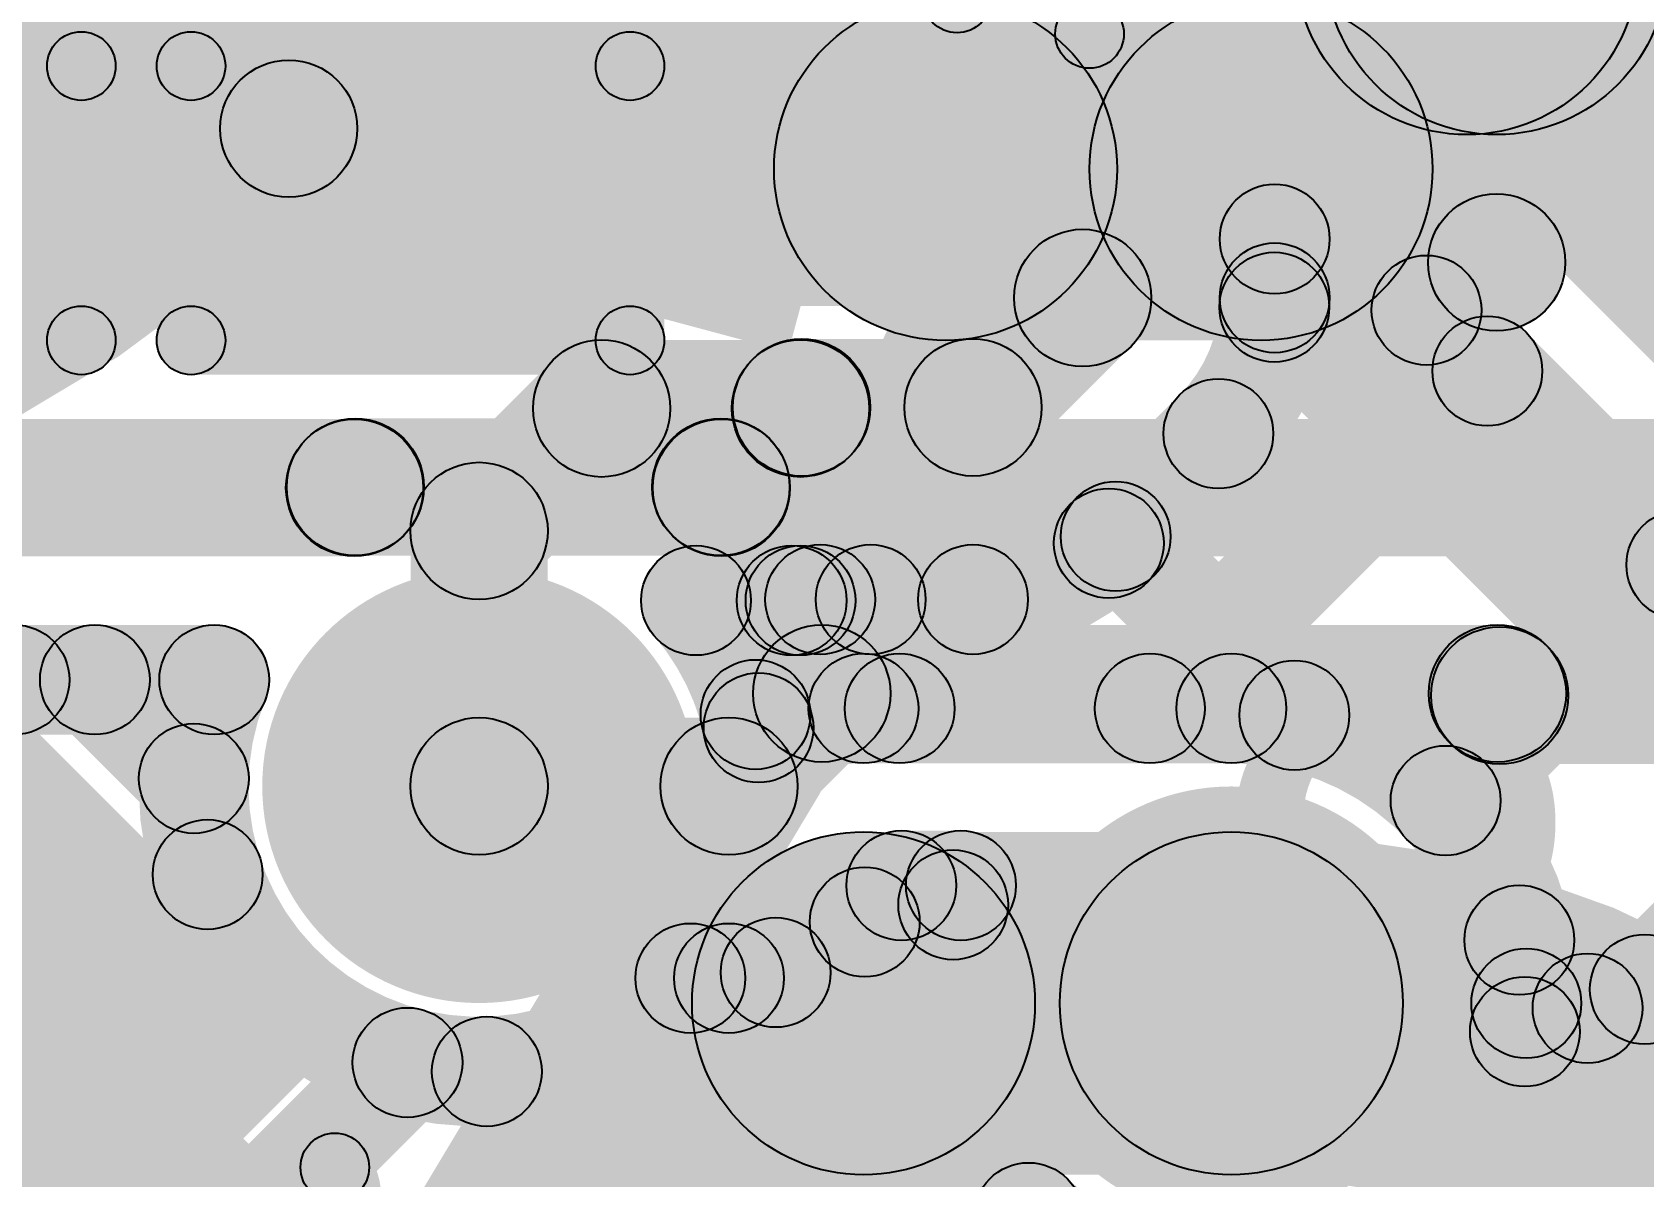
# Model space of a CAD drawing. Header units: millimetres. Extents: x -2.17 to 2.17, y -2.17 to 2.17.
# Drawn here: x 0.3974 to 0.5149, y -0.2841 to -0.2006 of the extents above; entities that cross this region are included whole.
import ezdxf

# ---------------------------------------------------------------- set-up
doc = ezdxf.new("R2010")
doc.units = ezdxf.units.MM
doc.header["$MEASUREMENT"] = 0
for name, color, linetype in [('BottomLayer', 5, 'Continuous'), ('BottomOverlay', 54, 'Continuous'), ('BottomPaste', 16, 'Continuous'), ('BottomSolder', 6, 'Continuous'), ('Mechanical2', 216, 'Continuous'), ('TopLayer', 1, 'Continuous'), ('TopOverlay', 2, 'Continuous'), ('TopPaste', 8, 'Continuous'), ('TopSolder', 216, 'Continuous'), ('ViaHoleLayer', 16, 'Continuous')]:
    doc.layers.add(name, color=color, linetype=linetype)

# ---------------------------------------------------------------- blocks, each defined once
blk = doc.blocks.new('C__0402_16')
at = {"layer": 'TopLayer'}
for points in [[(-0.0275, -0.0125), (-0.0275, 0.0125), (-0.0095, 0.0125), (-0.0095, -0.0125)], [(0.0095, -0.0125), (0.0095, 0.0125), (0.0275, 0.0125), (0.0275, -0.0125)]]:
    blk.add_hatch(color=1, dxfattribs=at).paths.add_polyline_path(points)
at = {"layer": 'TopOverlay'}
h = blk.add_hatch(color=2, dxfattribs=at)
edge = h.paths.add_edge_path()
edge.add_arc((-0.031, 0.016), 0.0025, 0, 360)
h = blk.add_hatch(color=2, dxfattribs=at)
edge = h.paths.add_edge_path()
edge.add_arc((-0.031, 0.016), 0.0025, 0, 360)
for points in [[(-0.011, 0.0185), (-0.011, 0.0135), (-0.031, 0.0135), (-0.031, 0.0185)], [(0.031, 0.0185), (0.031, 0.0135), (0.011, 0.0135), (0.011, 0.0185)], [(-0.0285, -0.016), (-0.0335, -0.016), (-0.0335, 0.016), (-0.0285, 0.016)], [(0.0335, -0.016), (0.0285, -0.016), (0.0285, 0.016), (0.0335, 0.016)], [(-0.011, -0.0135), (-0.011, -0.0185), (-0.031, -0.0185), (-0.031, -0.0135)], [(0.031, -0.0135), (0.031, -0.0185), (0.011, -0.0185), (0.011, -0.0135)]]:
    blk.add_hatch(color=2, dxfattribs=at).paths.add_polyline_path(points)
h = blk.add_hatch(color=2, dxfattribs=at)
edge = h.paths.add_edge_path()
edge.add_arc((-0.011, 0.016), 0.0025, 0, 360)
h = blk.add_hatch(color=2, dxfattribs=at)
edge = h.paths.add_edge_path()
edge.add_arc((0.011, 0.016), 0.0025, 0, 360)
h = blk.add_hatch(color=2, dxfattribs=at)
edge = h.paths.add_edge_path()
edge.add_arc((0.031, 0.016), 0.0025, 0, 360)
h = blk.add_hatch(color=2, dxfattribs=at)
edge = h.paths.add_edge_path()
edge.add_arc((0.031, 0.016), 0.0025, 0, 360)
h = blk.add_hatch(color=2, dxfattribs=at)
edge = h.paths.add_edge_path()
edge.add_arc((-0.031, -0.016), 0.0025, 0, 360)
h = blk.add_hatch(color=2, dxfattribs=at)
edge = h.paths.add_edge_path()
edge.add_arc((-0.031, -0.016), 0.0025, 0, 360)
h = blk.add_hatch(color=2, dxfattribs=at)
edge = h.paths.add_edge_path()
edge.add_arc((-0.011, -0.016), 0.0025, 0, 360)
h = blk.add_hatch(color=2, dxfattribs=at)
edge = h.paths.add_edge_path()
edge.add_arc((0.011, -0.016), 0.0025, 0, 360)
h = blk.add_hatch(color=2, dxfattribs=at)
edge = h.paths.add_edge_path()
edge.add_arc((0.031, -0.016), 0.0025, 0, 360)
h = blk.add_hatch(color=2, dxfattribs=at)
edge = h.paths.add_edge_path()
edge.add_arc((0.031, -0.016), 0.0025, 0, 360)
at = {"layer": 'TopPaste'}
for points in [[(-0.0275, -0.0125), (-0.0275, 0.0125), (-0.0095, 0.0125), (-0.0095, -0.0125)], [(0.0095, -0.0125), (0.0095, 0.0125), (0.0275, 0.0125), (0.0275, -0.0125)]]:
    blk.add_hatch(color=8, dxfattribs=at).paths.add_polyline_path(points)
at = {"layer": 'TopSolder'}
for points in [[(-0.02986, -0.01486), (-0.02986, 0.01486), (-0.00714, 0.01486), (-0.00714, -0.01486)], [(0.00714, -0.01486), (0.00714, 0.01486), (0.02986, 0.01486), (0.02986, -0.01486)]]:
    blk.add_hatch(color=216, dxfattribs=at).paths.add_polyline_path(points)
at = {"layer": 'TopOverlay'}
for centre in [(-0.031, 0.016), (-0.031, 0.016), (-0.011, 0.016), (0.011, 0.016), (0.031, 0.016), (0.031, 0.016), (-0.031, -0.016), (-0.031, -0.016), (-0.011, -0.016), (0.011, -0.016), (0.031, -0.016), (0.031, -0.016)]:
    blk.add_circle(centre, 0.0025, dxfattribs=at)
blk = doc.blocks.new('C__0402_B_28')
at = {"layer": 'BottomLayer'}
for points in [[(-0.0095, 0.0125), (-0.0095, -0.0125), (-0.0275, -0.0125), (-0.0275, 0.0125)], [(0.0275, 0.0125), (0.0275, -0.0125), (0.0095, -0.0125), (0.0095, 0.0125)]]:
    blk.add_hatch(color=5, dxfattribs=at).paths.add_polyline_path(points)
at = {"layer": 'BottomOverlay'}
h = blk.add_hatch(color=54, dxfattribs=at)
edge = h.paths.add_edge_path()
edge.add_arc((-0.031, 0.016), 0.0025, 0, 360)
h = blk.add_hatch(color=54, dxfattribs=at)
edge = h.paths.add_edge_path()
edge.add_arc((-0.031, 0.016), 0.0025, 0, 360)
for points in [[(-0.031, 0.0135), (-0.031, 0.0185), (-0.011, 0.0185), (-0.011, 0.0135)], [(0.011, 0.0135), (0.011, 0.0185), (0.031, 0.0185), (0.031, 0.0135)], [(-0.0335, 0.016), (-0.0285, 0.016), (-0.0285, -0.016), (-0.0335, -0.016)], [(0.0285, 0.016), (0.0335, 0.016), (0.0335, -0.016), (0.0285, -0.016)], [(-0.031, -0.0185), (-0.031, -0.0135), (-0.011, -0.0135), (-0.011, -0.0185)], [(0.011, -0.0185), (0.011, -0.0135), (0.031, -0.0135), (0.031, -0.0185)]]:
    blk.add_hatch(color=54, dxfattribs=at).paths.add_polyline_path(points)
h = blk.add_hatch(color=54, dxfattribs=at)
edge = h.paths.add_edge_path()
edge.add_arc((-0.011, 0.016), 0.0025, 0, 360)
h = blk.add_hatch(color=54, dxfattribs=at)
edge = h.paths.add_edge_path()
edge.add_arc((0.011, 0.016), 0.0025, 0, 360)
h = blk.add_hatch(color=54, dxfattribs=at)
edge = h.paths.add_edge_path()
edge.add_arc((0.031, 0.016), 0.0025, 0, 360)
h = blk.add_hatch(color=54, dxfattribs=at)
edge = h.paths.add_edge_path()
edge.add_arc((0.031, 0.016), 0.0025, 0, 360)
h = blk.add_hatch(color=54, dxfattribs=at)
edge = h.paths.add_edge_path()
edge.add_arc((-0.031, -0.016), 0.0025, 0, 360)
h = blk.add_hatch(color=54, dxfattribs=at)
edge = h.paths.add_edge_path()
edge.add_arc((-0.031, -0.016), 0.0025, 0, 360)
h = blk.add_hatch(color=54, dxfattribs=at)
edge = h.paths.add_edge_path()
edge.add_arc((-0.011, -0.016), 0.0025, 0, 360)
h = blk.add_hatch(color=54, dxfattribs=at)
edge = h.paths.add_edge_path()
edge.add_arc((0.011, -0.016), 0.0025, 0, 360)
h = blk.add_hatch(color=54, dxfattribs=at)
edge = h.paths.add_edge_path()
edge.add_arc((0.031, -0.016), 0.0025, 0, 360)
h = blk.add_hatch(color=54, dxfattribs=at)
edge = h.paths.add_edge_path()
edge.add_arc((0.031, -0.016), 0.0025, 0, 360)
at = {"layer": 'BottomPaste'}
for points in [[(-0.0095, 0.0125), (-0.0095, -0.0125), (-0.0275, -0.0125), (-0.0275, 0.0125)], [(0.0275, 0.0125), (0.0275, -0.0125), (0.0095, -0.0125), (0.0095, 0.0125)]]:
    blk.add_hatch(color=16, dxfattribs=at).paths.add_polyline_path(points)
at = {"layer": 'BottomSolder'}
for points in [[(-0.00714, 0.01486), (-0.00714, -0.01486), (-0.02986, -0.01486), (-0.02986, 0.01486)], [(0.02986, 0.01486), (0.02986, -0.01486), (0.00714, -0.01486), (0.00714, 0.01486)]]:
    blk.add_hatch(color=6, dxfattribs=at).paths.add_polyline_path(points)
at = {"layer": 'BottomOverlay'}
for centre in [(-0.031, 0.016), (-0.031, 0.016), (-0.011, 0.016), (0.011, 0.016), (0.031, 0.016), (0.031, 0.016), (-0.031, -0.016), (-0.031, -0.016), (-0.011, -0.016), (0.011, -0.016), (0.031, -0.016), (0.031, -0.016)]:
    blk.add_circle(centre, 0.0025, dxfattribs=at)
blk = doc.blocks.new('WS2812B_M____259')
at = {"layer": 'TopLayer'}
blk.add_hatch(color=1, dxfattribs=at).paths.add_polyline_path([(0.03504, 0.05079), (0.09409, 0.05079), (0.09409, 0.01142), (0.03504, 0.01142)])
at = {"layer": 'TopOverlay'}
for points in [[(0.07, 0.0725), (0.07, 0.0675), (-0.07, 0.0675), (-0.07, 0.0725)], [(0.0725, 0.06), (0.0675, 0.06), (0.0675, 0.07), (0.0725, 0.07)]]:
    blk.add_hatch(color=2, dxfattribs=at).paths.add_polyline_path(points)
h = blk.add_hatch(color=2, dxfattribs=at)
edge = h.paths.add_edge_path()
edge.add_arc((0.07, 0.07), 0.0025, 0, 360)
h = blk.add_hatch(color=2, dxfattribs=at)
edge = h.paths.add_edge_path()
edge.add_arc((0.07, 0.07), 0.0025, 0, 360)
h = blk.add_hatch(color=2, dxfattribs=at)
edge = h.paths.add_edge_path()
edge.add_arc((0.07, 0.06), 0.0025, 0, 360)
at = {"layer": 'TopPaste'}
blk.add_hatch(color=8, dxfattribs=at).paths.add_polyline_path([(0.03504, 0.05079), (0.09409, 0.05079), (0.09409, 0.01142), (0.03504, 0.01142)])
at = {"layer": 'TopSolder'}
blk.add_hatch(color=216, dxfattribs=at).paths.add_polyline_path([(0.03104, 0.05479), (0.09809, 0.05479), (0.09809, 0.00742), (0.03104, 0.00742)])
at = {"layer": 'TopOverlay'}
for centre in [(0.07, 0.07), (0.07, 0.07), (0.07, 0.06)]:
    blk.add_circle(centre, 0.0025, dxfattribs=at)
blk = doc.blocks.new('WS2812B_M____260')
at = {"layer": 'TopLayer'}
blk.add_hatch(color=1, dxfattribs=at).paths.add_polyline_path([(-0.09409, 0.05079), (-0.03504, 0.05079), (-0.03504, 0.01142), (-0.09409, 0.01142)])
at = {"layer": 'TopOverlay'}
h = blk.add_hatch(color=2, dxfattribs=at)
edge = h.paths.add_edge_path()
edge.add_arc((-0.091, 0.061), 0.0025, 0, 360)
at = {"layer": 'TopPaste'}
blk.add_hatch(color=8, dxfattribs=at).paths.add_polyline_path([(-0.09409, 0.05079), (-0.03504, 0.05079), (-0.03504, 0.01142), (-0.09409, 0.01142)])
at = {"layer": 'TopSolder'}
blk.add_hatch(color=216, dxfattribs=at).paths.add_polyline_path([(-0.09809, 0.05479), (-0.03104, 0.05479), (-0.03104, 0.00742), (-0.09809, 0.00742)])
at = {"layer": 'TopOverlay', "const_width": 0.005}
blk.add_lwpolyline([(-0.085, 0.061, 1), (-0.091, 0.061, 1)], format="xyb", close=True, dxfattribs=at)
at = {"layer": 'TopOverlay'}
blk.add_circle((-0.091, 0.061), 0.0025, dxfattribs=at)
blk = doc.blocks.new('C__0402_B_456')
at = {"layer": 'BottomLayer'}
for points in [[(-0.0095, 0.0125), (-0.0095, -0.0125), (-0.0275, -0.0125), (-0.0275, 0.0125)], [(0.0275, 0.0125), (0.0275, -0.0125), (0.0095, -0.0125), (0.0095, 0.0125)]]:
    blk.add_hatch(color=5, dxfattribs=at).paths.add_polyline_path(points)
at = {"layer": 'BottomOverlay'}
h = blk.add_hatch(color=54, dxfattribs=at)
edge = h.paths.add_edge_path()
edge.add_arc((-0.031, 0.016), 0.0025, 0, 360)
h = blk.add_hatch(color=54, dxfattribs=at)
edge = h.paths.add_edge_path()
edge.add_arc((-0.031, 0.016), 0.0025, 0, 360)
for points in [[(-0.031, 0.0135), (-0.031, 0.0185), (-0.011, 0.0185), (-0.011, 0.0135)], [(0.011, 0.0135), (0.011, 0.0185), (0.031, 0.0185), (0.031, 0.0135)], [(-0.0335, 0.016), (-0.0285, 0.016), (-0.0285, -0.016), (-0.0335, -0.016)], [(0.0285, 0.016), (0.0335, 0.016), (0.0335, -0.016), (0.0285, -0.016)], [(-0.031, -0.0185), (-0.031, -0.0135), (-0.011, -0.0135), (-0.011, -0.0185)], [(0.011, -0.0185), (0.011, -0.0135), (0.031, -0.0135), (0.031, -0.0185)]]:
    blk.add_hatch(color=54, dxfattribs=at).paths.add_polyline_path(points)
h = blk.add_hatch(color=54, dxfattribs=at)
edge = h.paths.add_edge_path()
edge.add_arc((-0.011, 0.016), 0.0025, 0, 360)
h = blk.add_hatch(color=54, dxfattribs=at)
edge = h.paths.add_edge_path()
edge.add_arc((0.011, 0.016), 0.0025, 0, 360)
h = blk.add_hatch(color=54, dxfattribs=at)
edge = h.paths.add_edge_path()
edge.add_arc((0.031, 0.016), 0.0025, 0, 360)
h = blk.add_hatch(color=54, dxfattribs=at)
edge = h.paths.add_edge_path()
edge.add_arc((0.031, 0.016), 0.0025, 0, 360)
h = blk.add_hatch(color=54, dxfattribs=at)
edge = h.paths.add_edge_path()
edge.add_arc((-0.031, -0.016), 0.0025, 0, 360)
h = blk.add_hatch(color=54, dxfattribs=at)
edge = h.paths.add_edge_path()
edge.add_arc((-0.031, -0.016), 0.0025, 0, 360)
h = blk.add_hatch(color=54, dxfattribs=at)
edge = h.paths.add_edge_path()
edge.add_arc((-0.011, -0.016), 0.0025, 0, 360)
h = blk.add_hatch(color=54, dxfattribs=at)
edge = h.paths.add_edge_path()
edge.add_arc((0.011, -0.016), 0.0025, 0, 360)
h = blk.add_hatch(color=54, dxfattribs=at)
edge = h.paths.add_edge_path()
edge.add_arc((0.031, -0.016), 0.0025, 0, 360)
h = blk.add_hatch(color=54, dxfattribs=at)
edge = h.paths.add_edge_path()
edge.add_arc((0.031, -0.016), 0.0025, 0, 360)
at = {"layer": 'BottomPaste'}
for points in [[(-0.0095, 0.0125), (-0.0095, -0.0125), (-0.0275, -0.0125), (-0.0275, 0.0125)], [(0.0275, 0.0125), (0.0275, -0.0125), (0.0095, -0.0125), (0.0095, 0.0125)]]:
    blk.add_hatch(color=16, dxfattribs=at).paths.add_polyline_path(points)
at = {"layer": 'BottomSolder'}
for points in [[(-0.00714, 0.01486), (-0.00714, -0.01486), (-0.02986, -0.01486), (-0.02986, 0.01486)], [(0.02986, 0.01486), (0.02986, -0.01486), (0.00714, -0.01486), (0.00714, 0.01486)]]:
    blk.add_hatch(color=6, dxfattribs=at).paths.add_polyline_path(points)
at = {"layer": 'BottomOverlay'}
for centre in [(-0.031, 0.016), (-0.031, 0.016), (-0.011, 0.016), (0.011, 0.016), (0.031, 0.016), (0.031, 0.016), (-0.031, -0.016), (-0.031, -0.016), (-0.011, -0.016), (0.011, -0.016), (0.031, -0.016), (0.031, -0.016)]:
    blk.add_circle(centre, 0.0025, dxfattribs=at)

msp = doc.modelspace()

# ---------------------------------------------------------------- hatches: boundary and pattern name
at = {"layer": 'BottomLayer'}
h = msp.add_hatch(color=5, dxfattribs=at)
edge = h.paths.add_edge_path()
edge.add_arc((0.502, -0.19561), 0.0125, 0, 360)
h = msp.add_hatch(color=5, dxfattribs=at)
edge = h.paths.add_edge_path()
edge.add_arc((0.50417, -0.19561), 0.01181, 0, 360)
h = msp.add_hatch(color=5, dxfattribs=at)
edge = h.paths.add_edge_path()
edge.add_arc((0.464, -0.21061), 0.0125, 0, 360)
for points in [[(0.464, -0.22311), (0.464, -0.19811), (0.487, -0.19811), (0.487, -0.22311)], [(0.196, -0.22061), (0.472, -0.22061), (0.472, -0.19961), (0.196, -0.19961)], [(0.15577, -0.23885), (0.15577, -0.22885), (0.42092, -0.22885), (0.42092, -0.23885)], [(0.42097, -0.2388), (0.42097, -0.2288), (0.44762, -0.2288), (0.44762, -0.2388)], [(0.44766, -0.23885), (0.44766, -0.22885), (0.53815, -0.22885), (0.53815, -0.23885)], [(0.42446, -0.23738), (0.41738, -0.23031), (0.41743, -0.23026), (0.4245, -0.23734)], [(0.44408, -0.23734), (0.45115, -0.23026), (0.4512, -0.23031), (0.44413, -0.23738)], [(0.17012, -0.25185), (0.17012, -0.24385), (0.41069, -0.24385), (0.41069, -0.25185)], [(0.45498, -0.25385), (0.45498, -0.24385), (0.50423, -0.24385), (0.50423, -0.25385)], [(0.50439, -0.254), (0.50439, -0.244), (0.53857, -0.244), (0.53857, -0.254)], [(0.37319, -0.27644), (0.36753, -0.27078), (0.3933, -0.24502), (0.39896, -0.25067)], [(0.37088, -0.25067), (0.37653, -0.24502), (0.42147, -0.28996), (0.41582, -0.29562)], [(0.39916, -0.25067), (0.40482, -0.24502), (0.41202, -0.25223), (0.40637, -0.25788)], [(0.45175, -0.25915), (0.44468, -0.25207), (0.45144, -0.24531), (0.45852, -0.25238)], [(0.5007, -0.25238), (0.50777, -0.24531), (0.50792, -0.24546), (0.50085, -0.25254)], [(0.43, -0.26061), (0.43, -0.25061), (0.44821, -0.25061), (0.44821, -0.26061)], [(0.39569, -0.28223), (0.39003, -0.27657), (0.40738, -0.25922), (0.41304, -0.26488)], [(0.46078, -0.26685), (0.46078, -0.25885), (0.46512, -0.25885), (0.46512, -0.26685)], [(0.46094, -0.26834), (0.45529, -0.26268), (0.45795, -0.26002), (0.46361, -0.26567)], [(0.43887, -0.29562), (0.43321, -0.28996), (0.46173, -0.26143), (0.46739, -0.26709)], [(0.44879, -0.27202), (0.45445, -0.26636), (0.47545, -0.28737), (0.4698, -0.29302)], [(0.41058, -0.29562), (0.40492, -0.28996), (0.42195, -0.27293), (0.42761, -0.27859)], [(0.42773, -0.27924), (0.43339, -0.27359), (0.44976, -0.28996), (0.4441, -0.29562)]]:
    msp.add_hatch(color=5, dxfattribs=at).paths.add_polyline_path(points)
h = msp.add_hatch(color=5, dxfattribs=at)
edge = h.paths.add_edge_path()
edge.add_arc((0.487, -0.21061), 0.0125, 0, 360)
h = msp.add_hatch(color=5, dxfattribs=at)
edge = h.paths.add_edge_path()
edge.add_arc((0.487, -0.21061), 0.0125, 0, 360)
h = msp.add_hatch(color=5, dxfattribs=at)
edge = h.paths.add_edge_path()
edge.add_arc((0.42092, -0.23385), 0.005, 0, 360)
h = msp.add_hatch(color=5, dxfattribs=at)
edge = h.paths.add_edge_path()
edge.add_arc((0.42092, -0.23385), 0.005, 0, 360)
h = msp.add_hatch(color=5, dxfattribs=at)
edge = h.paths.add_edge_path()
edge.add_arc((0.42097, -0.2338), 0.005, 0, 360)
h = msp.add_hatch(color=5, dxfattribs=at)
edge = h.paths.add_edge_path()
edge.add_arc((0.42097, -0.2338), 0.005, 0, 360)
h = msp.add_hatch(color=5, dxfattribs=at)
edge = h.paths.add_edge_path()
edge.add_arc((0.44762, -0.2338), 0.005, 0, 360)
h = msp.add_hatch(color=5, dxfattribs=at)
edge = h.paths.add_edge_path()
edge.add_arc((0.44762, -0.2338), 0.005, 0, 360)
h = msp.add_hatch(color=5, dxfattribs=at)
edge = h.paths.add_edge_path()
edge.add_arc((0.44766, -0.23385), 0.005, 0, 360)
h = msp.add_hatch(color=5, dxfattribs=at)
edge = h.paths.add_edge_path()
edge.add_arc((0.44766, -0.23385), 0.005, 0, 360)
h = msp.add_hatch(color=5, dxfattribs=at)
edge = h.paths.add_edge_path()
edge.add_arc((0.39613, -0.24785), 0.004, 0, 360)
h = msp.add_hatch(color=5, dxfattribs=at)
edge = h.paths.add_edge_path()
edge.add_arc((0.40199, -0.24785), 0.004, 0, 360)
h = msp.add_hatch(color=5, dxfattribs=at)
edge = h.paths.add_edge_path()
edge.add_arc((0.41069, -0.24785), 0.004, 0, 360)
h = msp.add_hatch(color=5, dxfattribs=at)
edge = h.paths.add_edge_path()
edge.add_arc((0.41069, -0.24785), 0.004, 0, 360)
h = msp.add_hatch(color=5, dxfattribs=at)
edge = h.paths.add_edge_path()
edge.add_arc((0.43, -0.25561), 0.01181, 0, 360)
h = msp.add_hatch(color=5, dxfattribs=at)
edge = h.paths.add_edge_path()
edge.add_arc((0.45498, -0.24885), 0.005, 0, 360)
h = msp.add_hatch(color=5, dxfattribs=at)
edge = h.paths.add_edge_path()
edge.add_arc((0.45498, -0.24885), 0.005, 0, 360)
h = msp.add_hatch(color=5, dxfattribs=at)
edge = h.paths.add_edge_path()
edge.add_arc((0.50423, -0.24885), 0.005, 0, 360)
h = msp.add_hatch(color=5, dxfattribs=at)
edge = h.paths.add_edge_path()
edge.add_arc((0.50423, -0.24885), 0.005, 0, 360)
h = msp.add_hatch(color=5, dxfattribs=at)
edge = h.paths.add_edge_path()
edge.add_arc((0.50439, -0.249), 0.005, 0, 360)
h = msp.add_hatch(color=5, dxfattribs=at)
edge = h.paths.add_edge_path()
edge.add_arc((0.50439, -0.249), 0.005, 0, 360)
h = msp.add_hatch(color=5, dxfattribs=at)
edge = h.paths.add_edge_path()
edge.add_arc((0.4092, -0.25505), 0.004, 0, 360)
h = msp.add_hatch(color=5, dxfattribs=at)
edge = h.paths.add_edge_path()
edge.add_arc((0.43, -0.25561), 0.005, 0, 360)
h = msp.add_hatch(color=5, dxfattribs=at)
edge = h.paths.add_edge_path()
edge.add_arc((0.44821, -0.25561), 0.005, 0, 360)
h = msp.add_hatch(color=5, dxfattribs=at)
edge = h.paths.add_edge_path()
edge.add_arc((0.44821, -0.25561), 0.005, 0, 360)
h = msp.add_hatch(color=5, dxfattribs=at)
edge = h.paths.add_edge_path()
edge.add_arc((0.41021, -0.26205), 0.004, 0, 360)
h = msp.add_hatch(color=5, dxfattribs=at)
edge = h.paths.add_edge_path()
edge.add_arc((0.46078, -0.26285), 0.004, 0, 360)
h = msp.add_hatch(color=5, dxfattribs=at)
edge = h.paths.add_edge_path()
edge.add_arc((0.46078, -0.26285), 0.004, 0, 360)
h = msp.add_hatch(color=5, dxfattribs=at)
edge = h.paths.add_edge_path()
edge.add_arc((0.46512, -0.26285), 0.004, 0, 360)
h = msp.add_hatch(color=5, dxfattribs=at)
edge = h.paths.add_edge_path()
edge.add_arc((0.46512, -0.26285), 0.004, 0, 360)
h = msp.add_hatch(color=5, dxfattribs=at)
edge = h.paths.add_edge_path()
edge.add_arc((0.48483, -0.27144), 0.0125, 0, 360)
h = msp.add_hatch(color=5, dxfattribs=at)
edge = h.paths.add_edge_path()
edge.add_arc((0.46456, -0.26426), 0.004, 0, 360)
h = msp.add_hatch(color=5, dxfattribs=at)
edge = h.paths.add_edge_path()
edge.add_arc((0.48483, -0.27144), 0.01181, 0, 360)
h = msp.add_hatch(color=5, dxfattribs=at)
edge = h.paths.add_edge_path()
edge.add_arc((0.45811, -0.26551), 0.004, 0, 360)
h = msp.add_hatch(color=5, dxfattribs=at)
edge = h.paths.add_edge_path()
edge.add_arc((0.45811, -0.26551), 0.004, 0, 360)
h = msp.add_hatch(color=5, dxfattribs=at)
edge = h.paths.add_edge_path()
edge.add_arc((0.45811, -0.26551), 0.004, 0, 360)
h = msp.add_hatch(color=5, dxfattribs=at)
edge = h.paths.add_edge_path()
edge.add_arc((0.45162, -0.26919), 0.004, 0, 360)
h = msp.add_hatch(color=5, dxfattribs=at)
edge = h.paths.add_edge_path()
edge.add_arc((0.4454, -0.26961), 0.004, 0, 360)
h = msp.add_hatch(color=5, dxfattribs=at)
edge = h.paths.add_edge_path()
edge.add_arc((0.44821, -0.26961), 0.004, 0, 360)
h = msp.add_hatch(color=5, dxfattribs=at)
edge = h.paths.add_edge_path()
edge.add_arc((0.44821, -0.26961), 0.004, 0, 360)
h = msp.add_hatch(color=5, dxfattribs=at)
edge = h.paths.add_edge_path()
edge.add_arc((0.42478, -0.27576), 0.004, 0, 360)
h = msp.add_hatch(color=5, dxfattribs=at)
edge = h.paths.add_edge_path()
edge.add_arc((0.43056, -0.27641), 0.004, 0, 360)
h = msp.add_hatch(color=5, dxfattribs=at)
edge = h.paths.add_edge_path()
edge.add_arc((0.47005, -0.28706), 0.004, 0, 360)
at = {"layer": 'BottomSolder'}
h = msp.add_hatch(color=6, dxfattribs=at)
edge = h.paths.add_edge_path()
edge.add_arc((0.50417, -0.19561), 0.01581, 0, 360)
h = msp.add_hatch(color=6, dxfattribs=at)
edge = h.paths.add_edge_path()
edge.add_arc((0.43, -0.25561), 0.01581, 0, 360)
h = msp.add_hatch(color=6, dxfattribs=at)
edge = h.paths.add_edge_path()
edge.add_arc((0.48483, -0.27144), 0.01581, 0, 360)
at = {"layer": 'TopLayer'}
for points in [[(0.47899, -0.22001), (0.46899, -0.22001), (0.46899, -0.14361), (0.47899, -0.14361)], [(0.41965, -0.21121), (0.41258, -0.20414), (0.4348, -0.18192), (0.44187, -0.18899)], [(0.49533, -0.20445), (0.51301, -0.18677), (0.56245, -0.23622), (0.54477, -0.25389)], [(0.50917, -0.21742), (0.49917, -0.21742), (0.49917, -0.19561), (0.50917, -0.19561)], [(0.49199, -0.22001), (0.48399, -0.22001), (0.48399, -0.21572), (0.49199, -0.21572)], [(0.46954, -0.23154), (0.46246, -0.22446), (0.47045, -0.21648), (0.47752, -0.22355)], [(0.48514, -0.22352), (0.4908, -0.21786), (0.53494, -0.262), (0.52928, -0.26766)], [(0.49623, -0.22374), (0.50189, -0.21808), (0.53494, -0.25113), (0.52928, -0.25679)], [(0.43893, -0.23307), (0.43893, -0.22307), (0.45343, -0.22307), (0.45343, -0.23307)], [(0.4535, -0.233), (0.4535, -0.223), (0.466, -0.223), (0.466, -0.233)], [(0.48171, -0.25277), (0.47606, -0.24711), (0.50066, -0.22251), (0.50632, -0.22817)], [(0.43354, -0.24054), (0.42646, -0.23346), (0.43539, -0.22454), (0.44246, -0.23161)], [(0.45697, -0.23161), (0.4499, -0.22454), (0.44997, -0.22446), (0.45704, -0.23154)], [(0.47873, -0.24073), (0.47307, -0.23507), (0.48106, -0.22708), (0.48672, -0.23274)], [(0.47357, -0.24023), (0.47923, -0.23457), (0.49226, -0.24761), (0.48661, -0.25327)], [(0.435, -0.25561), (0.425, -0.25561), (0.425, -0.237), (0.435, -0.237)], [(0.50327, -0.25949), (0.49762, -0.25383), (0.5148, -0.23665), (0.52046, -0.24231)], [(0.44581, -0.24607), (0.44581, -0.23807), (0.45343, -0.23807), (0.45343, -0.24607)], [(0.45486, -0.246), (0.45486, -0.238), (0.466, -0.238), (0.466, -0.246)], [(0.45298, -0.25322), (0.44732, -0.24757), (0.45571, -0.23917), (0.46137, -0.24483)], [(0.44996, -0.2449), (0.45561, -0.23924), (0.46348, -0.24711), (0.45782, -0.25277)], [(0.45802, -0.25394), (0.45802, -0.24594), (0.48483, -0.24594), (0.48483, -0.25394)], [(0.5178, -0.27325), (0.51214, -0.26759), (0.52894, -0.25079), (0.5346, -0.25645)], [(0.45802, -0.28394), (0.45802, -0.25894), (0.48483, -0.25894), (0.48483, -0.28394)], [(0.42292, -0.32422), (0.40524, -0.30654), (0.44918, -0.2626), (0.46686, -0.28028)], [(0.503, -0.26966), (0.50866, -0.26401), (0.51362, -0.26897), (0.50797, -0.27463)]]:
    msp.add_hatch(color=1, dxfattribs=at).paths.add_polyline_path(points)
h = msp.add_hatch(color=1, dxfattribs=at)
edge = h.paths.add_edge_path()
edge.add_arc((0.50417, -0.19561), 0.0125, 0, 360)
h = msp.add_hatch(color=1, dxfattribs=at)
edge = h.paths.add_edge_path()
edge.add_arc((0.50417, -0.19561), 0.0125, 0, 360)
h = msp.add_hatch(color=1, dxfattribs=at)
edge = h.paths.add_edge_path()
edge.add_arc((0.50417, -0.19561), 0.01181, 0, 360)
h = msp.add_hatch(color=1, dxfattribs=at)
edge = h.paths.add_edge_path()
edge.add_arc((0.41612, -0.20767), 0.005, 0, 360)
h = msp.add_hatch(color=1, dxfattribs=at)
edge = h.paths.add_edge_path()
edge.add_arc((0.41612, -0.20767), 0.005, 0, 360)
h = msp.add_hatch(color=1, dxfattribs=at)
edge = h.paths.add_edge_path()
edge.add_arc((0.48799, -0.21572), 0.004, 0, 360)
h = msp.add_hatch(color=1, dxfattribs=at)
edge = h.paths.add_edge_path()
edge.add_arc((0.48799, -0.21572), 0.004, 0, 360)
h = msp.add_hatch(color=1, dxfattribs=at)
edge = h.paths.add_edge_path()
edge.add_arc((0.50417, -0.21742), 0.005, 0, 360)
h = msp.add_hatch(color=1, dxfattribs=at)
edge = h.paths.add_edge_path()
edge.add_arc((0.47399, -0.22001), 0.005, 0, 360)
h = msp.add_hatch(color=1, dxfattribs=at)
edge = h.paths.add_edge_path()
edge.add_arc((0.47399, -0.22001), 0.005, 0, 360)
h = msp.add_hatch(color=1, dxfattribs=at)
edge = h.paths.add_edge_path()
edge.add_arc((0.48799, -0.22001), 0.004, 0, 360)
h = msp.add_hatch(color=1, dxfattribs=at)
edge = h.paths.add_edge_path()
edge.add_arc((0.48799, -0.22001), 0.004, 0, 360)
h = msp.add_hatch(color=1, dxfattribs=at)
edge = h.paths.add_edge_path()
edge.add_arc((0.48799, -0.22001), 0.004, 0, 360)
h = msp.add_hatch(color=1, dxfattribs=at)
edge = h.paths.add_edge_path()
edge.add_arc((0.48797, -0.22069), 0.004, 0, 360)
h = msp.add_hatch(color=1, dxfattribs=at)
edge = h.paths.add_edge_path()
edge.add_arc((0.49906, -0.22091), 0.004, 0, 360)
h = msp.add_hatch(color=1, dxfattribs=at)
edge = h.paths.add_edge_path()
edge.add_arc((0.49906, -0.22091), 0.004, 0, 360)
h = msp.add_hatch(color=1, dxfattribs=at)
edge = h.paths.add_edge_path()
edge.add_arc((0.50349, -0.22534), 0.004, 0, 360)
h = msp.add_hatch(color=1, dxfattribs=at)
edge = h.paths.add_edge_path()
edge.add_arc((0.43893, -0.22807), 0.005, 0, 360)
h = msp.add_hatch(color=1, dxfattribs=at)
edge = h.paths.add_edge_path()
edge.add_arc((0.43893, -0.22807), 0.005, 0, 360)
h = msp.add_hatch(color=1, dxfattribs=at)
edge = h.paths.add_edge_path()
edge.add_arc((0.45343, -0.22807), 0.005, 0, 360)
h = msp.add_hatch(color=1, dxfattribs=at)
edge = h.paths.add_edge_path()
edge.add_arc((0.45343, -0.22807), 0.005, 0, 360)
h = msp.add_hatch(color=1, dxfattribs=at)
edge = h.paths.add_edge_path()
edge.add_arc((0.4535, -0.228), 0.005, 0, 360)
h = msp.add_hatch(color=1, dxfattribs=at)
edge = h.paths.add_edge_path()
edge.add_arc((0.4535, -0.228), 0.005, 0, 360)
h = msp.add_hatch(color=1, dxfattribs=at)
edge = h.paths.add_edge_path()
edge.add_arc((0.466, -0.228), 0.005, 0, 360)
h = msp.add_hatch(color=1, dxfattribs=at)
edge = h.paths.add_edge_path()
edge.add_arc((0.466, -0.228), 0.005, 0, 360)
h = msp.add_hatch(color=1, dxfattribs=at)
edge = h.paths.add_edge_path()
edge.add_arc((0.48389, -0.22991), 0.004, 0, 360)
h = msp.add_hatch(color=1, dxfattribs=at)
edge = h.paths.add_edge_path()
edge.add_arc((0.48389, -0.22991), 0.004, 0, 360)
h = msp.add_hatch(color=1, dxfattribs=at)
edge = h.paths.add_edge_path()
edge.add_arc((0.48389, -0.22991), 0.004, 0, 360)
h = msp.add_hatch(color=1, dxfattribs=at)
edge = h.paths.add_edge_path()
edge.add_arc((0.43, -0.237), 0.005, 0, 360)
h = msp.add_hatch(color=1, dxfattribs=at)
edge = h.paths.add_edge_path()
edge.add_arc((0.43, -0.237), 0.005, 0, 360)
h = msp.add_hatch(color=1, dxfattribs=at)
edge = h.paths.add_edge_path()
edge.add_arc((0.4764, -0.2374), 0.004, 0, 360)
h = msp.add_hatch(color=1, dxfattribs=at)
edge = h.paths.add_edge_path()
edge.add_arc((0.4759, -0.2379), 0.004, 0, 360)
h = msp.add_hatch(color=1, dxfattribs=at)
edge = h.paths.add_edge_path()
edge.add_arc((0.4759, -0.2379), 0.004, 0, 360)
h = msp.add_hatch(color=1, dxfattribs=at)
edge = h.paths.add_edge_path()
edge.add_arc((0.4759, -0.2379), 0.004, 0, 360)
h = msp.add_hatch(color=1, dxfattribs=at)
edge = h.paths.add_edge_path()
edge.add_arc((0.51763, -0.23948), 0.004, 0, 360)
h = msp.add_hatch(color=1, dxfattribs=at)
edge = h.paths.add_edge_path()
edge.add_arc((0.44581, -0.24207), 0.004, 0, 360)
h = msp.add_hatch(color=1, dxfattribs=at)
edge = h.paths.add_edge_path()
edge.add_arc((0.44581, -0.24207), 0.004, 0, 360)
h = msp.add_hatch(color=1, dxfattribs=at)
edge = h.paths.add_edge_path()
edge.add_arc((0.45278, -0.24207), 0.004, 0, 360)
h = msp.add_hatch(color=1, dxfattribs=at)
edge = h.paths.add_edge_path()
edge.add_arc((0.45343, -0.24207), 0.004, 0, 360)
h = msp.add_hatch(color=1, dxfattribs=at)
edge = h.paths.add_edge_path()
edge.add_arc((0.45486, -0.242), 0.004, 0, 360)
h = msp.add_hatch(color=1, dxfattribs=at)
edge = h.paths.add_edge_path()
edge.add_arc((0.45854, -0.242), 0.004, 0, 360)
h = msp.add_hatch(color=1, dxfattribs=at)
edge = h.paths.add_edge_path()
edge.add_arc((0.466, -0.242), 0.004, 0, 360)
h = msp.add_hatch(color=1, dxfattribs=at)
edge = h.paths.add_edge_path()
edge.add_arc((0.466, -0.242), 0.004, 0, 360)
h = msp.add_hatch(color=1, dxfattribs=at)
edge = h.paths.add_edge_path()
edge.add_arc((0.466, -0.242), 0.004, 0, 360)
h = msp.add_hatch(color=1, dxfattribs=at)
edge = h.paths.add_edge_path()
edge.add_arc((0.43, -0.25561), 0.01181, 0, 360)
h = msp.add_hatch(color=1, dxfattribs=at)
edge = h.paths.add_edge_path()
edge.add_arc((0.45015, -0.25039), 0.004, 0, 360)
h = msp.add_hatch(color=1, dxfattribs=at)
edge = h.paths.add_edge_path()
edge.add_arc((0.45802, -0.24994), 0.004, 0, 360)
h = msp.add_hatch(color=1, dxfattribs=at)
edge = h.paths.add_edge_path()
edge.add_arc((0.45802, -0.24994), 0.004, 0, 360)
h = msp.add_hatch(color=1, dxfattribs=at)
edge = h.paths.add_edge_path()
edge.add_arc((0.45802, -0.24994), 0.004, 0, 360)
h = msp.add_hatch(color=1, dxfattribs=at)
edge = h.paths.add_edge_path()
edge.add_arc((0.46065, -0.24994), 0.004, 0, 360)
h = msp.add_hatch(color=1, dxfattribs=at)
edge = h.paths.add_edge_path()
edge.add_arc((0.47889, -0.24994), 0.004, 0, 360)
h = msp.add_hatch(color=1, dxfattribs=at)
edge = h.paths.add_edge_path()
edge.add_arc((0.48483, -0.24994), 0.004, 0, 360)
h = msp.add_hatch(color=1, dxfattribs=at)
edge = h.paths.add_edge_path()
edge.add_arc((0.48483, -0.24994), 0.004, 0, 360)
h = msp.add_hatch(color=1, dxfattribs=at)
edge = h.paths.add_edge_path()
edge.add_arc((0.48943, -0.25044), 0.004, 0, 360)
h = msp.add_hatch(color=1, dxfattribs=at)
edge = h.paths.add_edge_path()
edge.add_arc((0.45037, -0.25135), 0.004, 0, 360)
h = msp.add_hatch(color=1, dxfattribs=at)
edge = h.paths.add_edge_path()
edge.add_arc((0.45037, -0.25135), 0.004, 0, 360)
h = msp.add_hatch(color=1, dxfattribs=at)
edge = h.paths.add_edge_path()
edge.add_arc((0.45037, -0.25135), 0.004, 0, 360)
h = msp.add_hatch(color=1, dxfattribs=at)
edge = h.paths.add_edge_path()
edge.add_arc((0.43, -0.25561), 0.005, 0, 360)
h = msp.add_hatch(color=1, dxfattribs=at)
edge = h.paths.add_edge_path()
edge.add_arc((0.50045, -0.25666), 0.004, 0, 360)
h = msp.add_hatch(color=1, dxfattribs=at)
edge = h.paths.add_edge_path()
edge.add_arc((0.45802, -0.27144), 0.0125, 0, 360)
h = msp.add_hatch(color=1, dxfattribs=at)
edge = h.paths.add_edge_path()
edge.add_arc((0.45802, -0.27144), 0.0125, 0, 360)
h = msp.add_hatch(color=1, dxfattribs=at)
edge = h.paths.add_edge_path()
edge.add_arc((0.48483, -0.27144), 0.0125, 0, 360)
h = msp.add_hatch(color=1, dxfattribs=at)
edge = h.paths.add_edge_path()
edge.add_arc((0.48483, -0.27144), 0.01181, 0, 360)
h = msp.add_hatch(color=1, dxfattribs=at)
edge = h.paths.add_edge_path()
edge.add_arc((0.50583, -0.26683), 0.004, 0, 360)
h = msp.add_hatch(color=1, dxfattribs=at)
edge = h.paths.add_edge_path()
edge.add_arc((0.51497, -0.27042), 0.004, 0, 360)
h = msp.add_hatch(color=1, dxfattribs=at)
edge = h.paths.add_edge_path()
edge.add_arc((0.50633, -0.27144), 0.004, 0, 360)
h = msp.add_hatch(color=1, dxfattribs=at)
edge = h.paths.add_edge_path()
edge.add_arc((0.5108, -0.2718), 0.004, 0, 360)
h = msp.add_hatch(color=1, dxfattribs=at)
edge = h.paths.add_edge_path()
edge.add_arc((0.50623, -0.27351), 0.004, 0, 360)
at = {"layer": 'ViaHoleLayer'}
h = msp.add_hatch(color=16, dxfattribs=at)
edge = h.paths.add_edge_path()
edge.add_arc((0.50417, -0.19561), 0.00591, 0, 360)
h = msp.add_hatch(color=16, dxfattribs=at)
edge = h.paths.add_edge_path()
edge.add_arc((0.43, -0.25561), 0.00591, 0, 360)
h = msp.add_hatch(color=16, dxfattribs=at)
edge = h.paths.add_edge_path()
edge.add_arc((0.48483, -0.27144), 0.00591, 0, 360)

# ---------------------------------------------------------------- linework, layer by layer
at = {"layer": 'BottomLayer'}
for points, const_width in [([(0.502, -0.19561, -0.414214), (0.487, -0.21061)], 0.025), ([(0.4454, -0.26961, -0.836364), (0.41069, -0.24785)], 0.008), ([(0.47372, -0.28985, -0.376131), (0.46512, -0.26285)], 0.008), ([(0.48483, -0.27144, -0.198873), (0.5275, -0.28911)], 0.025), ([(0.45811, -0.26551, -0.198912), (0.44821, -0.26961)], 0.008), ([(0.45811, -0.26551, -0.198912), (0.44821, -0.26961)], 0.008), ([(0.37822, -0.27361, -0.384181), (0.3995, -0.29279)], 0.008)]:
    msp.add_lwpolyline(points, format="xyb", dxfattribs=dict(at, const_width=const_width))
for centre, radius in [((0.502, -0.19561), 0.0125), ((0.464, -0.21061), 0.0125), ((0.487, -0.21061), 0.0125), ((0.487, -0.21061), 0.0125), ((0.42092, -0.23385), 0.005), ((0.42092, -0.23385), 0.005), ((0.42097, -0.2338), 0.005), ((0.42097, -0.2338), 0.005), ((0.44762, -0.2338), 0.005), ((0.44762, -0.2338), 0.005), ((0.44766, -0.23385), 0.005), ((0.44766, -0.23385), 0.005), ((0.39613, -0.24785), 0.004), ((0.40199, -0.24785), 0.004), ((0.41069, -0.24785), 0.004), ((0.41069, -0.24785), 0.004), ((0.45498, -0.24885), 0.005), ((0.45498, -0.24885), 0.005), ((0.50423, -0.24885), 0.005), ((0.50423, -0.24885), 0.005), ((0.50439, -0.249), 0.005), ((0.50439, -0.249), 0.005), ((0.4092, -0.25505), 0.004), ((0.43, -0.25561), 0.005), ((0.44821, -0.25561), 0.005), ((0.44821, -0.25561), 0.005), ((0.41021, -0.26205), 0.004), ((0.46078, -0.26285), 0.004), ((0.46078, -0.26285), 0.004), ((0.46512, -0.26285), 0.004), ((0.46512, -0.26285), 0.004), ((0.48483, -0.27144), 0.0125), ((0.46456, -0.26426), 0.004), ((0.45811, -0.26551), 0.004), ((0.45811, -0.26551), 0.004), ((0.45811, -0.26551), 0.004), ((0.45162, -0.26919), 0.004), ((0.4454, -0.26961), 0.004), ((0.44821, -0.26961), 0.004), ((0.44821, -0.26961), 0.004), ((0.42478, -0.27576), 0.004), ((0.43056, -0.27641), 0.004), ((0.47005, -0.28706), 0.004)]:
    msp.add_circle(centre, radius, dxfattribs=at)
at = {"layer": 'Mechanical2', "const_width": 0.01}
for points in [[(2.16535, 0.001, 1), (-2.16535, 0.001, 1)], [(2.08135, -0.01, 1), (-2.04935, -0.01, 1)], [(1.84055, 0.001, 1), (-1.84055, 0.001, 1)], [(1.6437, 0.001, 1), (-1.6437, 0.001, 1)], [(1.50394, 0, 1), (-1.50394, 0, 1)], [(1.30709, 0.001, 1), (-1.30709, 0.001, 1)], [(1.17323, 0.001, 1), (-1.17323, 0.001, 1)], [(0.97638, 0.001, 1), (-0.97638, 0.001, 1)], [(0.84252, 0.001, 1), (-0.84252, 0.001, 1)], [(0.64567, 0.001, 1), (-0.64567, 0.001, 1)], [(0.51081, -0.01261, 1), (-0.51281, -0.01261, 1)]]:
    msp.add_lwpolyline(points, format="xyb", close=True, dxfattribs=at)
at = {"layer": 'TopLayer'}
for points, const_width in [([(0.51621, -0.18357, -0.414214), (0.50417, -0.19561)], 0.025), ([(0.41612, -0.20767, -0.198912), (0.3454, -0.23696)], 0.01), ([(0.49906, -0.22091, -0.120173), (0.48799, -0.21572)], 0.008), ([(0.48799, -0.22001, -0.198912), (0.48389, -0.22991)], 0.008), ([(0.48799, -0.22001, -0.198912), (0.48389, -0.22991)], 0.008), ([(0.4759, -0.2379, -0.198912), (0.466, -0.242)], 0.008), ([(0.4759, -0.2379, -0.198912), (0.466, -0.242)], 0.008), ([(0.44581, -0.24207, -0.126144), (0.45037, -0.25135)], 0.008), ([(0.45037, -0.25135, -0.091233), (0.45802, -0.24994)], 0.008), ([(0.45037, -0.25135, -0.091233), (0.45802, -0.24994)], 0.008), ([(0.48483, -0.24994, -0.414214), (0.50633, -0.27144)], 0.008), ([(0.50623, -0.27351, -0.055376), (0.53211, -0.26643)], 0.008), ([(0.37965, -0.28095, -0.414214), (0.41408, -0.31538)], 0.025), ([(0.48223, -0.31386, -0.191877), (0.551, -0.28646)], 0.025)]:
    msp.add_lwpolyline(points, format="xyb", dxfattribs=dict(at, const_width=const_width))
for centre, radius in [((0.50417, -0.19561), 0.0125), ((0.50417, -0.19561), 0.0125), ((0.41612, -0.20767), 0.005), ((0.41612, -0.20767), 0.005), ((0.48799, -0.21572), 0.004), ((0.48799, -0.21572), 0.004), ((0.50417, -0.21742), 0.005), ((0.47399, -0.22001), 0.005), ((0.47399, -0.22001), 0.005), ((0.48799, -0.22001), 0.004), ((0.48799, -0.22001), 0.004), ((0.48799, -0.22001), 0.004), ((0.48797, -0.22069), 0.004), ((0.49906, -0.22091), 0.004), ((0.49906, -0.22091), 0.004), ((0.50349, -0.22534), 0.004), ((0.43893, -0.22807), 0.005), ((0.43893, -0.22807), 0.005), ((0.45343, -0.22807), 0.005), ((0.45343, -0.22807), 0.005), ((0.4535, -0.228), 0.005), ((0.4535, -0.228), 0.005), ((0.466, -0.228), 0.005), ((0.466, -0.228), 0.005), ((0.48389, -0.22991), 0.004), ((0.48389, -0.22991), 0.004), ((0.48389, -0.22991), 0.004), ((0.43, -0.237), 0.005), ((0.43, -0.237), 0.005), ((0.4764, -0.2374), 0.004), ((0.4759, -0.2379), 0.004), ((0.4759, -0.2379), 0.004), ((0.4759, -0.2379), 0.004), ((0.51763, -0.23948), 0.004), ((0.44581, -0.24207), 0.004), ((0.44581, -0.24207), 0.004), ((0.45278, -0.24207), 0.004), ((0.45343, -0.24207), 0.004), ((0.45486, -0.242), 0.004), ((0.45854, -0.242), 0.004), ((0.466, -0.242), 0.004), ((0.466, -0.242), 0.004), ((0.466, -0.242), 0.004), ((0.45015, -0.25039), 0.004), ((0.45802, -0.24994), 0.004), ((0.45802, -0.24994), 0.004), ((0.45802, -0.24994), 0.004), ((0.46065, -0.24994), 0.004), ((0.47889, -0.24994), 0.004), ((0.48483, -0.24994), 0.004), ((0.48483, -0.24994), 0.004), ((0.48943, -0.25044), 0.004), ((0.45037, -0.25135), 0.004), ((0.45037, -0.25135), 0.004), ((0.45037, -0.25135), 0.004), ((0.43, -0.25561), 0.005), ((0.50045, -0.25666), 0.004), ((0.45802, -0.27144), 0.0125), ((0.45802, -0.27144), 0.0125), ((0.48483, -0.27144), 0.0125), ((0.50583, -0.26683), 0.004), ((0.51497, -0.27042), 0.004), ((0.50633, -0.27144), 0.004), ((0.5108, -0.2718), 0.004), ((0.50623, -0.27351), 0.004)]:
    msp.add_circle(centre, radius, dxfattribs=at)

# ---------------------------------------------------------------- block references
for name, p, rotation in [('WS2812B_M____259', (0.425, -0.11504), 255), ('C__0402_B_456', (0.385, -0.19211), 90), ('C__0402_B_28', (0.425, -0.19211), 90), ('WS2812B_M____260', (0.312, -0.30461), 225), ('C__0402_16', (0.543, -0.30661), 235)]:
    msp.add_blockref(name, p, dxfattribs=dict(rotation=rotation))

# ---------------------------------------------------------------- texts
at = {"layer": 'BottomOverlay', "text_generation_flag": 2}
msp.add_text('SB8', height=0.04, dxfattribs=at).set_placement((0.583, -0.28861))
at = {"layer": 'TopOverlay'}
msp.add_text('@', height=0.04, rotation=345, dxfattribs=at).set_placement((0.487, -0.18961))

doc.saveas('drawing.dxf')
